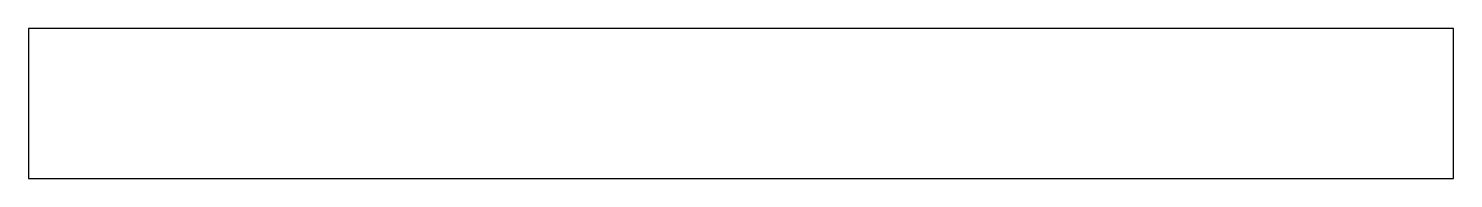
# Model space of a CAD drawing. Header units: millimetres. Extents: x 0 to 300, y 0 to 32.
import ezdxf

# ---------------------------------------------------------------- set-up
doc = ezdxf.new("R2010")
doc.units = ezdxf.units.MM

msp = doc.modelspace()

# ---------------------------------------------------------------- linework, layer by layer
at = {"layer": 'TEST_CUT'}
msp.add_lwpolyline([(0, 0), (300, 0), (300, 31.747075), (0, 31.747075)], close=True, dxfattribs=at)

doc.saveas('drawing.dxf')
